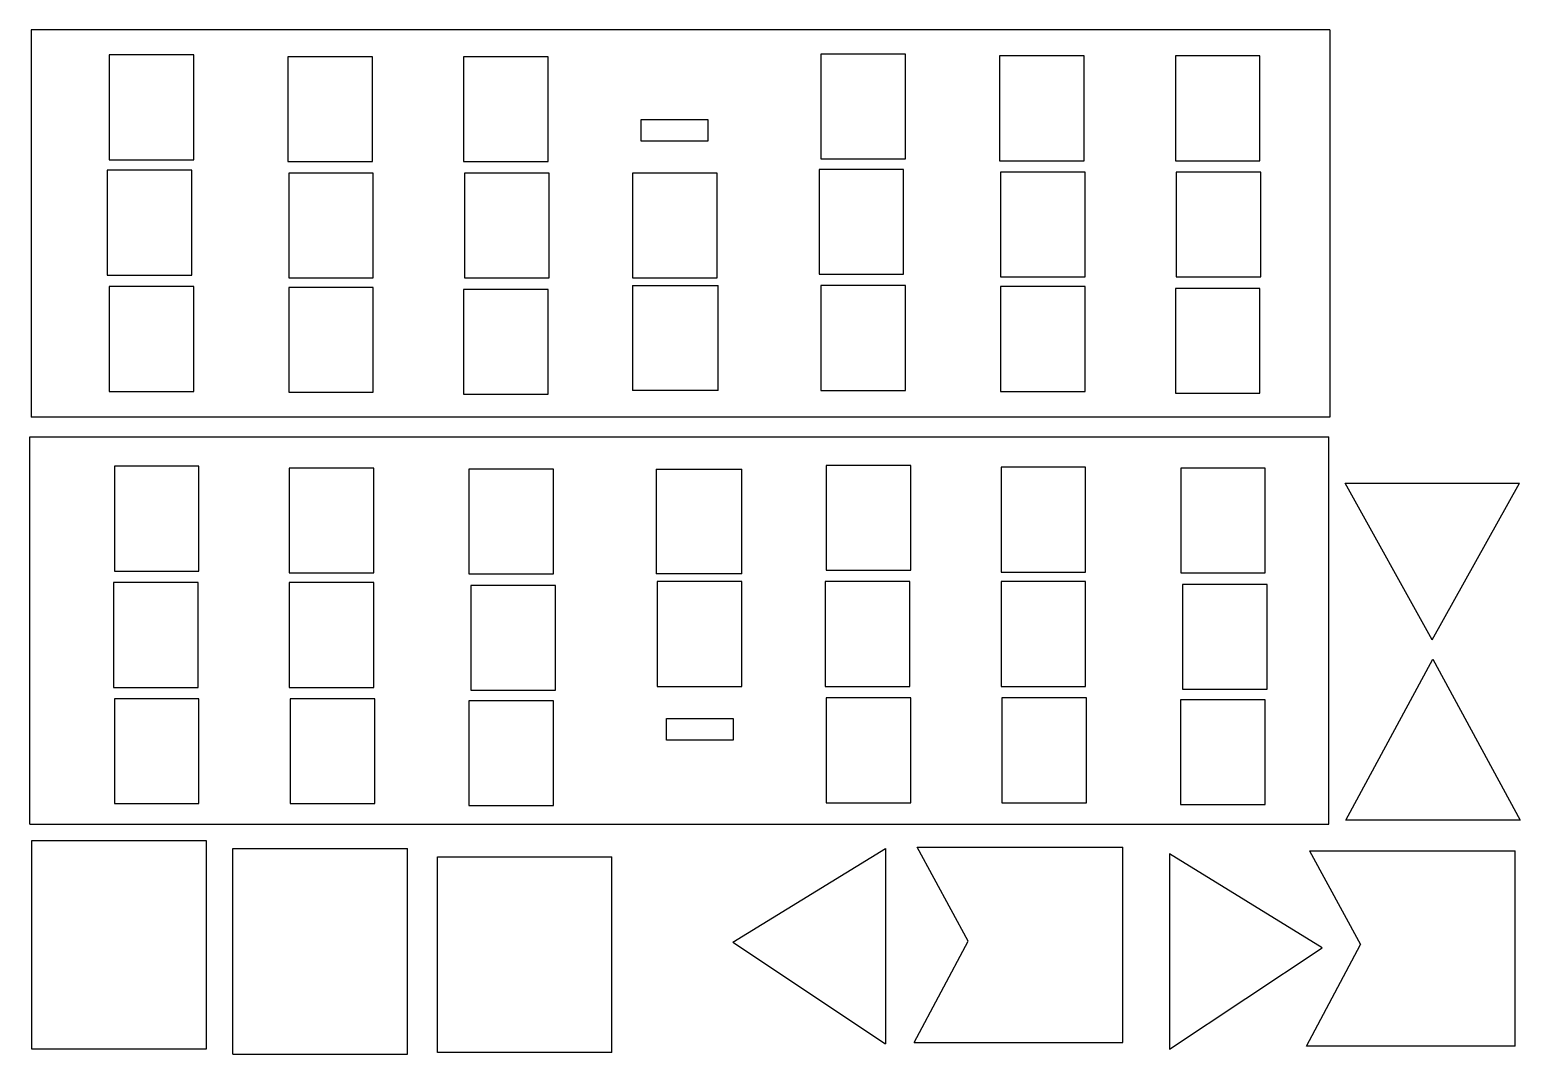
# Model space of a CAD drawing. Extents: x -335 to 208, y -207 to 166.
import ezdxf

# ---------------------------------------------------------------- set-up
doc = ezdxf.new("R2010")
doc.units = 0
doc.layers.get('0').update_dxf_attribs({"linetype": 'CONTINUOUS'})

msp = doc.modelspace()

# ---------------------------------------------------------------- linework, layer by layer
for p, q in [((138.9, 166.23), (-334.19, 166.23)), ((-334.19, 166.23), (-334.19, 25.19)), ((138.9, 166.23), (138.9, 25.19)), ((-15.72, 157.42), (-46.51, 157.42)), ((-46.51, 157.42), (-46.51, 119.29)), ((-15.72, 119.29), (-15.72, 157.42)), ((-274.96, 157.07), (-305.75, 157.07)), ((-305.75, 157.07), (-305.75, 118.94)), ((-274.96, 118.94), (-274.96, 157.07)), ((-209.89, 156.37), (-240.68, 156.37)), ((-240.68, 156.37), (-240.68, 118.24)), ((-209.89, 118.24), (-209.89, 156.37)), ((-176.66, 156.37), (-176.66, 118.24)), ((-145.87, 156.37), (-176.66, 156.37)), ((-145.87, 118.24), (-145.87, 156.37)), ((49.35, 156.72), (18.56, 156.72)), ((18.56, 156.72), (18.56, 118.59)), ((49.35, 118.59), (49.35, 156.72)), ((82.58, 156.72), (82.58, 118.59)), ((113.37, 156.72), (82.58, 156.72)), ((113.37, 118.59), (113.37, 156.72)), ((-112, 133.6), (-87.66, 133.6)), ((-112, 125.71), (-112, 133.6)), ((-87.66, 133.6), (-87.66, 125.71)), ((-87.66, 125.71), (-112, 125.71)), ((-306.45, 115.09), (-306.45, 76.96)), ((-275.67, 115.09), (-306.45, 115.09)), ((-305.75, 118.94), (-274.96, 118.94)), ((-275.67, 76.96), (-275.67, 115.09)), ((-240.68, 118.24), (-209.89, 118.24)), ((-240.33, 114.04), (-240.33, 75.91)), ((-209.54, 114.04), (-240.33, 114.04)), ((-209.54, 75.91), (-209.54, 114.04)), ((-176.66, 118.24), (-145.87, 118.24)), ((-145.52, 114.04), (-176.31, 114.04)), ((-176.31, 114.04), (-176.31, 75.91)), ((-145.52, 75.91), (-145.52, 114.04)), ((-115.08, 114.04), (-115.08, 75.91)), ((-84.29, 114.04), (-115.08, 114.04)), ((-84.29, 75.91), (-84.29, 114.04)), ((-47.21, 115.44), (-47.21, 77.31)), ((-16.43, 115.44), (-47.21, 115.44)), ((-46.51, 119.29), (-15.72, 119.29)), ((-16.43, 77.31), (-16.43, 115.44)), ((18.56, 118.59), (49.35, 118.59)), ((18.91, 114.39), (18.91, 76.26)), ((49.7, 114.39), (18.91, 114.39)), ((49.7, 76.26), (49.7, 114.39)), ((82.58, 118.59), (113.37, 118.59)), ((82.93, 114.39), (82.93, 76.26)), ((113.72, 114.39), (82.93, 114.39)), ((113.72, 76.26), (113.72, 114.39)), ((-306.45, 76.96), (-275.67, 76.96)), ((-47.21, 77.31), (-16.43, 77.31)), ((18.91, 76.26), (49.7, 76.26)), ((82.93, 76.26), (113.72, 76.26)), ((-305.75, 72.76), (-305.75, 34.63)), ((-274.97, 72.76), (-305.75, 72.76)), ((-274.97, 34.63), (-274.97, 72.76)), ((-240.33, 75.91), (-209.54, 75.91)), ((-240.33, 72.41), (-240.33, 34.28)), ((-209.54, 72.41), (-240.33, 72.41)), ((-209.54, 34.28), (-209.54, 72.41)), ((-145.87, 71.71), (-176.66, 71.71)), ((-176.66, 71.71), (-176.66, 33.58)), ((-176.31, 75.91), (-145.52, 75.91)), ((-145.87, 33.58), (-145.87, 71.71)), ((-115.08, 75.91), (-84.29, 75.91)), ((-115.08, 73.11), (-115.08, 34.98)), ((-115.08, 73.11), (-83.94, 73.11)), ((-83.94, 34.98), (-83.94, 73.11)), ((-15.73, 73.11), (-46.51, 73.11)), ((-46.51, 73.11), (-46.51, 34.98)), ((-15.73, 34.98), (-15.73, 73.11)), ((49.7, 72.76), (18.91, 72.76)), ((18.91, 72.76), (18.91, 34.63)), ((49.7, 34.63), (49.7, 72.76)), ((113.37, 72.06), (82.58, 72.06)), ((82.58, 72.06), (82.58, 33.93)), ((113.37, 33.93), (113.37, 72.06)), ((-305.75, 34.63), (-274.97, 34.63)), ((-240.33, 34.28), (-209.54, 34.28)), ((-176.66, 33.58), (-145.87, 33.58)), ((-83.94, 34.98), (-115.08, 34.98)), ((-46.51, 34.98), (-15.73, 34.98)), ((18.91, 34.63), (49.7, 34.63)), ((82.58, 33.93), (113.37, 33.93)), ((138.9, 25.19), (-334.19, 25.19)), ((-334.65, -122.94), (-334.65, 18.1)), ((-334.65, 18.1), (138.43, 18.1)), ((138.43, -122.94), (138.43, 18.1)), ((-273.03, 7.33), (-303.82, 7.33)), ((-303.82, 7.33), (-303.82, -30.8)), ((-273.03, -30.8), (-273.03, 7.33)), ((-209.36, 6.63), (-240.15, 6.63)), ((-240.15, 6.63), (-240.15, -31.5)), ((-209.36, -31.5), (-209.36, 6.63)), ((-143.94, 6.28), (-174.73, 6.28)), ((-174.73, 6.28), (-174.73, -31.85)), ((-143.94, -31.85), (-143.94, 6.28)), ((-106.51, 6.28), (-106.51, -31.85)), ((-106.51, 6.28), (-75.37, 6.28)), ((-75.37, -31.85), (-75.37, 6.28)), ((-13.79, 7.68), (-44.58, 7.68)), ((-44.58, 7.68), (-44.58, -30.45)), ((-13.79, -30.45), (-13.79, 7.68)), ((49.88, 6.98), (19.09, 6.98)), ((19.09, 6.98), (19.09, -31.15)), ((49.88, -31.15), (49.88, 6.98)), ((115.3, 6.63), (84.52, 6.63)), ((84.52, 6.63), (84.52, -31.5)), ((115.3, -31.5), (115.3, 6.63)), ((176.15, -55.8), (144.37, 1.19)), ((144.37, 1.19), (207.93, 1.19)), ((176.15, -55.8), (207.93, 1.19)), ((-303.82, -30.8), (-273.03, -30.8)), ((-240.15, -31.5), (-209.36, -31.5)), ((-174.73, -31.85), (-143.94, -31.85)), ((-75.37, -31.85), (-106.51, -31.85)), ((-44.58, -30.45), (-13.79, -30.45)), ((19.09, -31.15), (49.88, -31.15)), ((84.52, -31.5), (115.3, -31.5)), ((-304.17, -35), (-304.17, -73.13)), ((-273.38, -35), (-304.17, -35)), ((-273.38, -73.13), (-273.38, -35)), ((-240.15, -35), (-240.15, -73.13)), ((-209.36, -35), (-240.15, -35)), ((-209.36, -73.13), (-209.36, -35)), ((-143.24, -36.05), (-174.02, -36.05)), ((-174.02, -36.05), (-174.02, -74.18)), ((-143.24, -74.18), (-143.24, -36.05)), ((-106.16, -34.65), (-106.16, -72.79)), ((-75.37, -34.65), (-106.16, -34.65)), ((-75.37, -72.79), (-75.37, -34.65)), ((-14.14, -34.65), (-44.93, -34.65)), ((-44.93, -34.65), (-44.93, -72.78)), ((-14.14, -72.78), (-14.14, -34.65)), ((49.88, -34.65), (19.09, -34.65)), ((19.09, -34.65), (19.09, -72.78)), ((49.88, -72.78), (49.88, -34.65)), ((116, -35.7), (85.22, -35.7)), ((85.22, -35.7), (85.22, -73.83)), ((116, -73.83), (116, -35.7)), ((144.62, -121.53), (176.4, -62.81)), ((176.4, -62.81), (208.18, -121.53)), ((-304.17, -73.13), (-273.38, -73.13)), ((-240.15, -73.13), (-209.36, -73.13)), ((-174.02, -74.18), (-143.24, -74.18)), ((-106.16, -72.79), (-75.37, -72.79)), ((-44.93, -72.78), (-14.14, -72.78)), ((19.09, -72.78), (49.88, -72.78)), ((85.22, -73.83), (116, -73.83)), ((-273.03, -77.33), (-303.82, -77.33)), ((-303.82, -77.33), (-303.82, -115.47)), ((-273.03, -115.47), (-273.03, -77.33)), ((-209.01, -77.33), (-239.8, -77.33)), ((-239.8, -77.33), (-239.8, -115.47)), ((-209.01, -115.47), (-209.01, -77.33)), ((-143.94, -78.03), (-174.73, -78.03)), ((-174.73, -78.03), (-174.73, -116.17)), ((-143.94, -116.17), (-143.94, -78.03)), ((-13.79, -76.98), (-44.58, -76.98)), ((-44.58, -76.98), (-44.58, -115.12)), ((-13.79, -115.12), (-13.79, -76.98)), ((50.23, -76.98), (19.44, -76.98)), ((19.44, -76.98), (19.44, -115.12)), ((50.23, -115.12), (50.23, -76.98)), ((84.51, -77.68), (84.51, -115.82)), ((115.3, -77.68), (84.51, -77.68)), ((115.3, -115.82), (115.3, -77.68)), ((-102.79, -84.45), (-78.45, -84.45)), ((-102.79, -92.34), (-102.79, -84.45)), ((-78.45, -84.45), (-78.45, -92.34)), ((-78.45, -92.34), (-102.79, -92.34)), ((-303.82, -115.47), (-273.03, -115.47)), ((-239.8, -115.47), (-209.01, -115.47)), ((-174.73, -116.17), (-143.94, -116.17)), ((-44.58, -115.12), (-13.79, -115.12)), ((19.44, -115.12), (50.23, -115.12)), ((84.51, -115.82), (115.3, -115.82)), ((-334.65, -122.94), (138.43, -122.94)), ((208.18, -121.53), (144.62, -121.53)), ((-333.95, -128.9), (-270.39, -128.9)), ((-333.95, -204.88), (-333.95, -128.9)), ((-270.39, -128.9), (-270.39, -204.88)), ((-260.7, -131.74), (-197.14, -131.74)), ((-260.7, -206.67), (-260.7, -131.74)), ((-197.14, -206.67), (-197.14, -131.74)), ((-186.18, -134.88), (-122.62, -134.88)), ((-186.18, -206.01), (-186.18, -134.88)), ((-122.62, -206.01), (-122.62, -134.88)), ((-78.57, -165.94), (-22.96, -131.76)), ((-22.96, -131.76), (-22.96, -202.89)), ((7.07, -165.47), (-11.5, -131.28)), ((-11.5, -131.28), (63.42, -131.28)), ((63.43, -202.41), (63.42, -131.28)), ((136.01, -167.9), (80.4, -133.72)), ((80.4, -133.72), (80.4, -204.85)), ((131.42, -132.61), (149.99, -166.79)), ((131.42, -132.61), (206.35, -132.61)), ((206.35, -203.74), (206.35, -132.61)), ((-78.57, -165.94), (-22.96, -202.89)), ((-12.55, -202.41), (7.07, -165.47)), ((80.4, -204.85), (136.01, -167.9)), ((130.37, -203.74), (149.99, -166.79)), ((-270.39, -204.88), (-333.95, -204.88)), ((-122.62, -206.01), (-186.18, -206.01)), ((-12.55, -202.41), (63.43, -202.41)), ((206.35, -203.74), (130.37, -203.74)), ((-260.7, -206.67), (-197.14, -206.67))]:
    msp.add_line(p, q)

doc.saveas('drawing.dxf')
